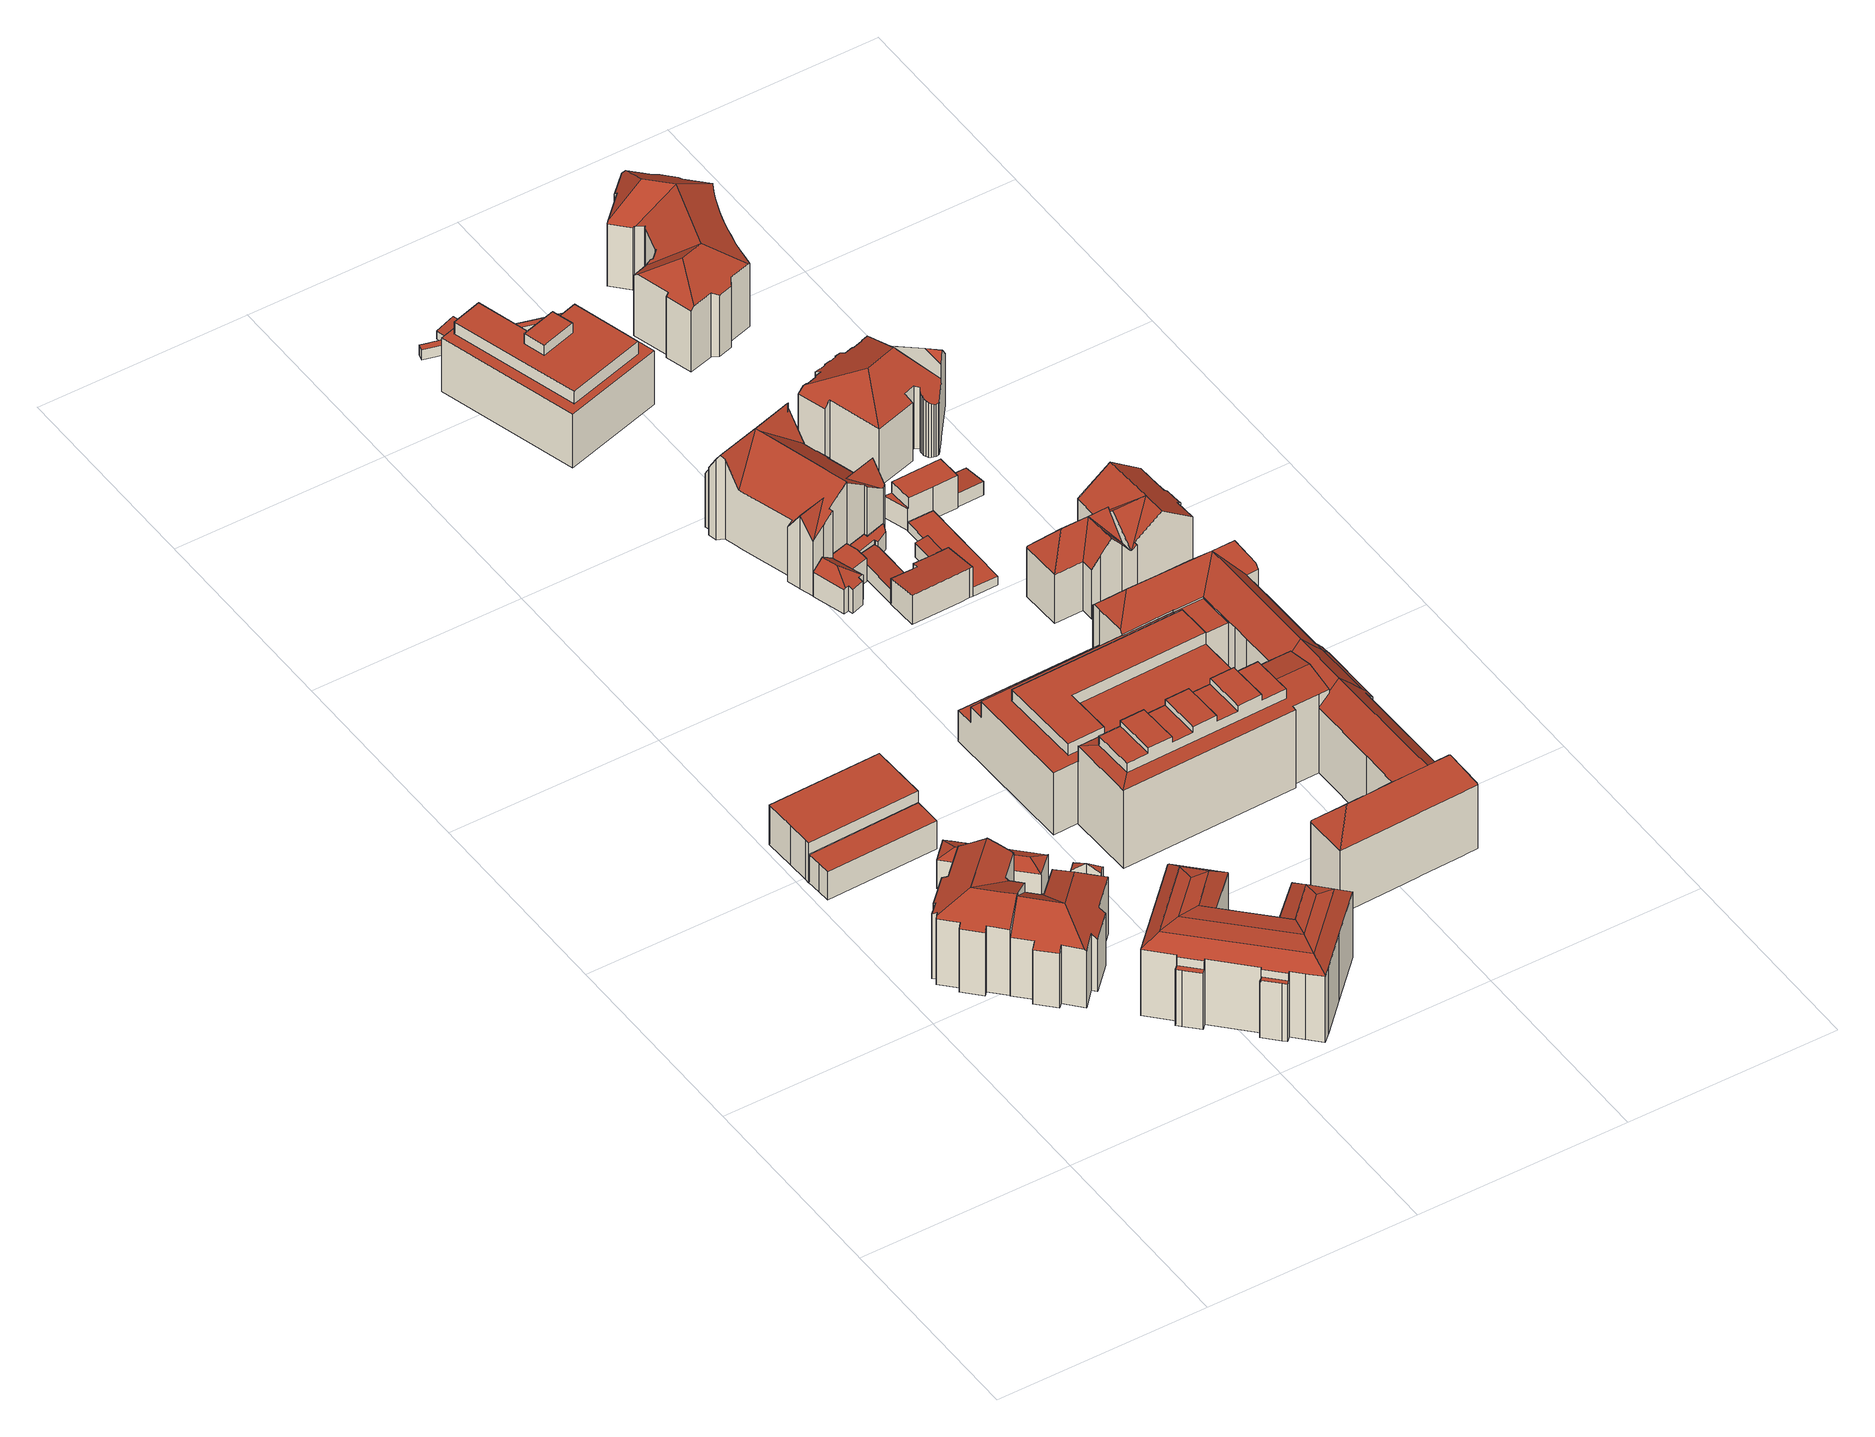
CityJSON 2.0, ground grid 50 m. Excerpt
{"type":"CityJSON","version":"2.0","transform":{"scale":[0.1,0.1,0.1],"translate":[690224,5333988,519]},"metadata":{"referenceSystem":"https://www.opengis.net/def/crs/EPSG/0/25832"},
"CityObjects":{
"building1":{"type":"Building","attributes":{"Gemeindeschluessel":"09162000","HoeheDach":"542.289","HoeheGrund":"521.260","Methode":"2000","NiedrigsteTraufeDesGebaeudes":"538.307","Geometrietyp2DReferenz":"3000","function":"31001_9998","roofType":"3100","measuredHeight":21.03,"storeysAboveGround":4},"geometry":[{"type":"MultiSurface","lod":"2","boundaries":[[[0,1,2,3,4,5]],[[6,7,8,9,10,11]],[[12,13,9,8]],[[14,15,16,17]],[[18,19,20,21]],[[22,23,24,25]],[[26,27,28,29,30,31]],[[32,10,9,13,33,34,35]],[[36,37,15,14,38,39]],[[40,41,42,43]],[[44,29,28,45,19,18]],[[46,47,0,5]],[[33,13,12,48,49,34]],[[50,6,11,51,52,53]],[[43,42,54,55]],[[2,1,0,47,56,52,51,11,10,32,35,27,26]],[[57,34,49,58,55,54]],[[59,36,39,60,61,62]],[[17,16,63,64]],[[65,66,62,61]],[[46,67,53,52,56,47]],[[68,23,22,69,64,63]],[[45,28,27,35,70,68,63,16,15,37,36,59,62,66,20,19]],[[25,24,41,40]],[[40,43,55,58,49,48,12,8,7,6,50,53,67,46,5,4,3,31,30,29,44,18,21,65,61,60,39,38,14,17,64,69,22,25]],[[21,20,66,65]],[[3,2,26,31]],[[34,57,54,42,41,24,23,68,70,35]]],"semantics":{"surfaces":[{"type":"WallSurface"},{"type":"RoofSurface"},{"type":"GroundSurface"}],"values":[0,0,0,0,0,0,0,1,0,0,0,0,0,0,0,1,0,0,0,0,0,0,1,0,2,0,0,1]}}]},
"building2":{"type":"Building","attributes":{"Gemeindeschluessel":"09162000","HoeheDach":"527.900","HoeheGrund":"520.356","Methode":"2000","NiedrigsteTraufeDesGebaeudes":"527.900","Geometrietyp2DReferenz":"3000","function":"31001_3020","roofType":"1000","measuredHeight":7.54,"storeysAboveGround":2},"geometry":[{"type":"MultiSurface","lod":"2","boundaries":[[[71,72,73,74]],[[75,76,77,78]],[[74,73,76,75]],[[79,77,76,73,72]],[[78,80,71,74,75]],[[80,79,72,71]],[[79,80,78,77]]],"semantics":{"surfaces":[{"type":"WallSurface"},{"type":"RoofSurface"},{"type":"GroundSurface"}],"values":[0,0,0,1,2,0,0]}}]},
"building3":{"type":"Building","attributes":{"Gemeindeschluessel":"09162000","HoeheDach":"541.986","HoeheGrund":"521.206","Methode":"2000","NiedrigsteTraufeDesGebaeudes":"535.256","Geometrietyp2DReferenz":"3000","function":"31001_1000","roofType":"3100","measuredHeight":20.78,"storeysAboveGround":4},"geometry":[{"type":"MultiSurface","lod":"2","boundaries":[[[81,82,83,84]],[[84,85,86]],[[87,88,89,90,91,92,93,94,95]],[[84,83,96,97,85]],[[98,99,100]],[[101,102,103,104]],[[105,106,93,92,86,85,97]],[[107,108,109,110,88,87,111,112,113,114]],[[115,116,117,118,112,111,119,120]],[[90,81,84,91]],[[107,114,121,122]],[[123,108,107,122]],[[116,115,124,125]],[[126,127,128,129,123,122,121,130,131,132,125,124,133,101,104,134,135,136,106,105,137]],[[110,109,129,128]],[[104,103,138,134]],[[118,117,132,131]],[[115,120,133,124]],[[119,111,98,100,138,103,102]],[[131,130,113,112,118]],[[121,114,113,130]],[[128,127,89,88,110]],[[132,117,116,125]],[[91,84,86,92]],[[136,94,93,106]],[[135,134,138,100,99,139]],[[127,126,82,81,90,89]],[[105,97,96,137]],[[111,87,95,139,99,98]],[[109,108,123,129]],[[136,135,139,95,94]],[[126,137,96,83,82]],[[101,133,120,119,102]]],"semantics":{"surfaces":[{"type":"RoofSurface"},{"type":"WallSurface"},{"type":"GroundSurface"}],"values":[0,0,0,0,0,1,1,0,0,1,1,1,1,2,1,1,1,1,0,1,1,1,1,1,1,1,1,1,0,1,1,1,1]}}]},
"building4":{"type":"Building","attributes":{"Gemeindeschluessel":"09162000","HoeheDach":"531.050","HoeheGrund":"520.340","Methode":"2000","NiedrigsteTraufeDesGebaeudes":"531.050","Geometrietyp2DReferenz":"3000","function":"31001_3020","roofType":"1000","measuredHeight":10.71,"storeysAboveGround":1},"geometry":[{"type":"MultiSurface","lod":"2","boundaries":[[[140,141,142,143]],[[144,145,146,147]],[[146,145,142,141,148,149]],[[150,149,148,151]],[[143,142,145,144]],[[151,148,141,140]],[[144,147,150,151,140,143]],[[147,146,149,150]]],"semantics":{"surfaces":[{"type":"WallSurface"},{"type":"RoofSurface"},{"type":"GroundSurface"}],"values":[0,0,1,0,0,0,2,0]}}]},
"building5":{"type":"Building","attributes":{"Gemeindeschluessel":"09162000","HoeheDach":"540.066","HoeheGrund":"521.200","Methode":"2000","NiedrigsteTraufeDesGebaeudes":"526.023","Geometrietyp2DReferenz":"3000","function":"31001_9998","roofType":"2100","measuredHeight":18.87,"storeysAboveGround":2},"geometry":[{"type":"MultiSurface","lod":"2","boundaries":[[[152,153,154,155,156,157,158]],[[159,160,154,153]],[[161,162,163,164,165,166]],[[167,168,166,169,170]],[[171,172,173,174]],[[157,156,175,176,168,167]],[[177,178,172,171]],[[163,179,180,164]],[[174,173,160,159]],[[158,157,167,170]],[[166,168,176,161]],[[181,178,177,182,175]],[[181,175,156,155]],[[182,183,184,179,163,162,161,176,175]],[[184,183,182,177,171,174,159,153,152,158,170,169,185,180,179]],[[169,166,165,185]],[[154,160,173,172,178,181,155]],[[185,165,164,180]]],"semantics":{"surfaces":[{"type":"WallSurface"},{"type":"RoofSurface"},{"type":"GroundSurface"}],"values":[0,0,1,0,0,1,0,0,0,0,0,0,0,0,2,0,1,0]}}]},
"building6":{"type":"Building","attributes":{"Gemeindeschluessel":"09162000","HoeheDach":"529.847","HoeheGrund":"520.678","Methode":"1000","NiedrigsteTraufeDesGebaeudes":"528.321","Geometrietyp2DReferenz":"3000","function":"31001_9998","roofType":"3200","measuredHeight":9.17,"storeysAboveGround":2},"geometry":[{"type":"MultiSurface","lod":"2","boundaries":[[[186,187,188,189]],[[190,191,192,193,194,195]],[[196,197,195,194,198,199,200]],[[201,197,196,202]],[[200,203,204,187,186,205,206,207]],[[202,196,200,207]],[[190,195,197,201]],[[198,208,209,188,187,204,203,199]],[[193,208,198,194]],[[199,203,200]],[[191,190,201,202,207,206,205,186,189,210,211,192]],[[209,208,193,192,211,210,189,188]]],"semantics":{"surfaces":[{"type":"WallSurface"},{"type":"RoofSurface"},{"type":"GroundSurface"}],"values":[0,0,1,0,0,0,0,1,1,1,2,0]}}]},
"building7":{"type":"Building","attributes":{"Gemeindeschluessel":"09162000","HoeheDach":"542.510","HoeheGrund":"521.170","Methode":"2000","NiedrigsteTraufeDesGebaeudes":"536.282","Geometrietyp2DReferenz":"3000","function":"31001_1000","roofType":"3100","measuredHeight":21.34,"storeysAboveGround":7},"geometry":[{"type":"MultiSurface","lod":"2","boundaries":[[[212,213,214,215]],[[216,217,218,219]],[[220,221,222]],[[223,224,225,226]],[[227,228,229,230,231]],[[232,233,224,223]],[[230,234,235,236]],[[235,237,236]],[[238,239,240,241,242]],[[243,244,245,246,247]],[[243,247,248,231,237]],[[249,250,251,252]],[[221,253,225,224,233,254]],[[255,256,257,258,259]],[[220,222,229,228]],[[260,261,262,252,251,263]],[[237,235,241,240,244,243]],[[264,265,266,267,258,257]],[[227,231,248,268]],[[269,256,255,270]],[[271,272,262,261]],[[232,273,233]],[[260,263,273,232]],[[234,274,275,242,241,235]],[[227,268,212,228]],[[269,219,218,264,257,256]],[[229,254,234,230]],[[276,277,278,250,249,279]],[[231,230,236,237]],[[249,252,262,272,279]],[[238,242,275,280]],[[281,282,283,266,265,284]],[[285,259,258,267]],[[238,280,286,216,219,269,270,282,281,277,276,271,261,260,232,223,226,214,213,246,245,239]],[[222,221,254,229]],[[272,271,276,279]],[[248,247,246,213,212,268]],[[250,278,284,265,264,218,217,287,274,234,254,233,273,263,251]],[[282,270,255,259,285,283]],[[220,288,253,221]],[[212,215,288,220,228]],[[286,287,217,216]],[[281,284,278,277]],[[286,280,275,274,287]],[[285,267,266,283]],[[245,244,240,239]],[[214,226,225,253,288,215]]],"semantics":{"surfaces":[{"type":"WallSurface"},{"type":"RoofSurface"},{"type":"GroundSurface"}],"values":[0,0,1,0,1,0,1,1,0,0,1,0,1,1,1,0,1,0,1,0,0,0,0,1,1,0,1,0,1,1,0,0,0,2,1,0,0,1,0,1,1,0,0,0,1,0,0]}}]},
"building8":{"type":"Building","attributes":{"Gemeindeschluessel":"09162000","HoeheDach":"528.910","HoeheGrund":"520.171","Methode":"2000","NiedrigsteTraufeDesGebaeudes":"526.410","Geometrietyp2DReferenz":"3000","function":"31001_1000","roofType":"3200","measuredHeight":8.74,"storeysAboveGround":1},"geometry":[{"type":"MultiSurface","lod":"2","boundaries":[[[289,290,291,292]],[[293,294,295,296]],[[297,298,299,300]],[[301,302,303,304,305]],[[306,307,308,305,309,310,311]],[[312,294,293,313,314]],[[315,316,317,318]],[[300,299,303,302]],[[319,309,305,304]],[[316,315,296,295]],[[301,305,308,320]],[[301,320,317,316,295,294,312,321,322,289,292,297,300,302]],[[322,321,323,311,310]],[[315,318,307,306,313,293,296]],[[292,291,298,297]],[[317,320,308,307,318]],[[314,313,306,311,323]],[[290,319,304,303,299,298,291]],[[289,322,310,309,319,290]],[[312,314,323,321]]],"semantics":{"surfaces":[{"type":"WallSurface"},{"type":"RoofSurface"},{"type":"GroundSurface"}],"values":[0,0,0,0,1,0,0,0,0,0,0,2,0,1,0,0,1,1,0,0]}}]},
"building9":{"type":"Building","attributes":{"Gemeindeschluessel":"09162000","HoeheDach":"543.000","HoeheGrund":"520.270","Methode":"2000","NiedrigsteTraufeDesGebaeudes":"532.319","Geometrietyp2DReferenz":"3000","function":"31001_1000","roofType":"2100","measuredHeight":22.73,"storeysAboveGround":3},"geometry":[{"type":"MultiSurface","lod":"2","boundaries":[[[324,325,326,327]],[[328,329,325,324]],[[330,331,329,328]],[[332,333,334,335]],[[336,337,338,339,340,341]],[[342,343,344,345,331,330]],[[346,347,348,349,350]],[[351,352,353,354,355,356,357,358,344,343]],[[327,326,333,332]],[[335,334,359,360]],[[357,356,355,349,348,340,339,361,362,363,364,365,366,367,368,369,358]],[[370,363,362,371]],[[367,366,365,372,373,374,375,368]],[[376,346,350,377]],[[364,363,370,378,372,365]],[[341,340,348,347]],[[371,362,361,379]],[[344,358,369,380,345]],[[381,336,341,347,346,376]],[[331,345,380,382,359,334,333,326,325,329]],[[379,361,339,338]],[[350,349,355,354,383,377]],[[369,368,375,384,385,386,360,359,382,380]],[[371,379,338,337,336,381,376,377,383,354,353,352,351,343,342,330,328,324,327,332,335,360,386,385,384,375,374,373,372,378,370]]],"semantics":{"surfaces":[{"type":"WallSurface"},{"type":"RoofSurface"},{"type":"GroundSurface"}],"values":[0,0,0,0,0,0,1,0,0,0,1,0,0,0,0,1,0,1,0,1,0,0,0,2]}}]},
"building10":{"type":"Building","attributes":{"Gemeindeschluessel":"09162000","HoeheDach":"544.680","HoeheGrund":"519.050","Methode":"2000","NiedrigsteTraufeDesGebaeudes":"527.199","Geometrietyp2DReferenz":"3000","function":"31001_3051","roofType":"1000","measuredHeight":25.63,"storeysAboveGround":4},"geometry":[{"type":"MultiSurface","lod":"2","boundaries":[[[387,388,389,390]],[[391,392,393,394]],[[395,396,388,387,397,398,399,400,401,391,394,402,403,404,405]],[[406,407,408,409]],[[410,411,402,394,393,412]],[[413,414,415,416]],[[417,418,396,395]],[[419,420,421,422,423,414,413,424,425,426,427,409,408,428,429,430]],[[431,432,421,420]],[[433,434,435,436]],[[436,435,437,438]],[[439,440,438,437]],[[407,441,428,408]],[[442,443,444,445]],[[417,395,405,446,447,448,449,450]],[[432,451,422,421]],[[452,397,387,453]],[[398,454,455,399]],[[456,457,425,424]],[[440,418,417,450,458,459,411,410,452,453,460,461,442,445,462,433,436,438]],[[460,453,387,390,463]],[[464,465,466,441,407,406,467,468,457,456,416,415,469,451,432,431]],[[459,403,402,411]],[[450,449,470,458]],[[461,471,443,442]],[[400,472,473,401]],[[459,458,470,474,475,476,404,403]],[[469,415,414,423]],[[446,476,475,447]],[[452,410,412,454,398,397]],[[439,437,435,434,477,478,479,464,431,480]],[[467,406,409,427]],[[451,469,423,422]],[[446,405,404,476]],[[448,447,475,474]],[[457,468,426,425]],[[419,481,463,390,389,482,420]],[[473,472,455,454,412,393,392]],[[430,429,466,465]],[[461,460,463,481,483,471]],[[440,439,480,482,389,388,396,418]],[[462,477,434,433]],[[399,455,472,400]],[[401,473,392,391]],[[427,426,468,467]],[[416,456,424,413]],[[480,431,420,482]],[[429,428,441,466]],[[448,474,470,449]],[[462,445,444,478,477]],[[479,483,481,419,430,465,464]],[[479,478,444,443,471,483]]],"semantics":{"surfaces":[{"type":"WallSurface"},{"type":"RoofSurface"},{"type":"GroundSurface"}],"values":[0,0,1,0,0,0,0,0,0,0,0,0,1,0,0,1,0,0,0,2,0,0,0,0,0,0,0,1,1,0,1,1,0,0,0,1,1,1,1,0,0,0,0,0,0,1,1,0,1,0,0,1]}}]},
"building11":{"type":"Building","attributes":{"Gemeindeschluessel":"09162000","HoeheDach":"540.200","HoeheGrund":"519.792","Methode":"2000","NiedrigsteTraufeDesGebaeudes":"534.230","Geometrietyp2DReferenz":"3000","function":"31001_2000","roofType":"1000","measuredHeight":20.41,"storeysAboveGround":5},"geometry":[{"type":"MultiSurface","lod":"2","boundaries":[[[484,485,486,487]],[[488,489,490,491]],[[492,493,494,495,496,497]],[[484,487,498,499,495,494,500,490,489,501,502,503]],[[504,505,506,507]],[[508,492,497,502,501]],[[509,505,504,485,484,503,510,511]],[[508,501,489,488]],[[491,490,500,512]],[[499,513,496,495]],[[509,514,506,505]],[[512,500,494,493]],[[515,486,485,504,507,516,511,510,497,496,513]],[[502,497,510,503]],[[507,506,514,516]],[[498,515,513,499]],[[492,508,488,491,512,493]],[[487,486,515,498]],[[516,514,509,511]]],"semantics":{"surfaces":[{"type":"WallSurface"},{"type":"RoofSurface"},{"type":"GroundSurface"}],"values":[0,0,0,1,0,0,0,0,0,0,1,0,1,0,0,0,2,0,0]}}]},
"building12":{"type":"Building","attributes":{"Gemeindeschluessel":"09162000","HoeheDach":"522.993","HoeheGrund":"520.260","Methode":"1000","NiedrigsteTraufeDesGebaeudes":"522.484","Geometrietyp2DReferenz":"3000","function":"31001_2463","roofType":"1000","measuredHeight":2.73},"geometry":[{"type":"MultiSurface","lod":"2","boundaries":[[[517,518,519,520]],[[521,519,518,522]],[[523,521,522,524]],[[524,517,520,523]],[[522,518,517,524]],[[523,520,519,521]]],"semantics":{"surfaces":[{"type":"RoofSurface"},{"type":"WallSurface"},{"type":"GroundSurface"}],"values":[0,1,2,1,1,1]}}]},
"building13":{"type":"Building","attributes":{"Gemeindeschluessel":"09162000","HoeheDach":"524.693","HoeheGrund":"520.717","Methode":"1000","NiedrigsteTraufeDesGebaeudes":"524.088","Geometrietyp2DReferenz":"3000","function":"51009_1610","roofType":"1000","measuredHeight":3.98},"geometry":[{"type":"MultiSurface","lod":"2","boundaries":[[[525,526,527,528]],[[529,530,531,532]],[[532,531,533,534]],[[534,525,528,535,536,537,529,532]],[[527,538,539,536,535,528]],[[539,540,537,536]],[[534,533,526,525]],[[537,540,530,529]],[[533,531,530,540,539,538,527,526]]],"semantics":{"surfaces":[{"type":"WallSurface"},{"type":"GroundSurface"},{"type":"RoofSurface"}],"values":[0,0,0,1,0,0,0,0,2]}}]},
"building14":{"type":"Building","attributes":{"Gemeindeschluessel":"09162000","HoeheDach":"528.466","HoeheGrund":"520.634","Methode":"1000","NiedrigsteTraufeDesGebaeudes":"524.437","Geometrietyp2DReferenz":"3000","function":"31001_2000","roofType":"1000","measuredHeight":7.83},"geometry":[{"type":"MultiSurface","lod":"2","boundaries":[[[541,542,543,544]],[[545,546,547,548]],[[549,550,542,541]],[[548,551,552,545]],[[553,554,555,556,557,549,541,544,558,559,560,561,562,563]],[[554,564,565,555]],[[555,565,566,556]],[[567,566,565,564,552,551,568,569,570,543,542,550]],[[562,547,546,563]],[[557,556,566,567,550,549]],[[544,543,570,558]],[[568,551,548,547,562,561,560]],[[554,553,563,546,545,552,564]],[[558,570,569,559]],[[568,560,559,569]]],"semantics":{"surfaces":[{"type":"WallSurface"},{"type":"RoofSurface"},{"type":"GroundSurface"}],"values":[0,1,0,0,2,0,0,1,0,0,0,0,0,0,0]}}]},
"building15":{"type":"Building","attributes":{"Gemeindeschluessel":"09162000","HoeheDach":"525.330","HoeheGrund":"520.660","Methode":"2000","NiedrigsteTraufeDesGebaeudes":"525.330","Geometrietyp2DReferenz":"3000","function":"31001_2000","roofType":"1000","measuredHeight":4.67},"geometry":[{"type":"MultiSurface","lod":"2","boundaries":[[[571,572,573,532,529,537,536,574,575]],[[575,576,577,571]],[[574,578,576,575]],[[529,579,580,537]],[[581,572,571,577]],[[572,581,582,573]],[[573,582,583,532]],[[536,584,578,574]],[[537,580,584,536]],[[532,583,579,529]],[[581,577,576,578,584,580,579,583,582]]],"semantics":{"surfaces":[{"type":"GroundSurface"},{"type":"WallSurface"},{"type":"RoofSurface"}],"values":[0,1,1,1,1,1,1,1,1,1,2]}}]},
"building16":{"type":"Building","attributes":{"Gemeindeschluessel":"09162000","HoeheDach":"542.780","HoeheGrund":"520.620","Methode":"2000","NiedrigsteTraufeDesGebaeudes":"532.594","Geometrietyp2DReferenz":"3000","function":"31001_1000","roofType":"2100","measuredHeight":22.16,"storeysAboveGround":3},"geometry":[{"type":"MultiSurface","lod":"2","boundaries":[[[585,586,587,588]],[[589,590,591,592]],[[593,594,595,596,597,598,599,600]],[[601,602,603,604,605,606,607,608]],[[609,610,611,612,613,614,615,616,587,586,617,618,619]],[[620,614,613,621]],[[622,623,608,607,624,610,609,619,625]],[[626,627,628,629,604,603]],[[630,631,632,633,634,635]],[[636,637,628,627]],[[638,639,640,641,642,621,613,612]],[[643,644,645,646,647,648]],[[624,649,639,638,612,611,610]],[[650,651,652,653]],[[654,655,635,634]],[[607,606,605,604,629,628,637,600,599,648,647,631,630,635,655,591,590,656,657,649,624]],[[615,614,620,658,659,616]],[[625,619,618,660]],[[596,595,594,593,636,627,626,603,602,601,608,623,622,625,660,661,585,588,659,658,620,621,642,641,640,662,663,664,589,592,654,634,633,632,665,666,667,650,653]],[[631,647,646,645,667,666,665,632]],[[599,598,597,652,651,644,643,648]],[[592,591,655,654]],[[653,652,597,596]],[[662,649,657,663]],[[593,600,637,636]],[[588,587,616,659]],[[649,662,640,639]],[[656,590,589,664,663,657]],[[585,661,660,618,617,586]],[[651,650,667,645,644]]],"semantics":{"surfaces":[{"type":"WallSurface"},{"type":"RoofSurface"},{"type":"GroundSurface"}],"values":[0,0,0,0,1,0,0,0,0,0,0,1,1,0,0,1,0,0,2,0,1,0,0,0,0,0,0,0,0,0]}}]},
"building17":{"type":"Building","attributes":{"Gemeindeschluessel":"09162000","HoeheDach":"522.582","HoeheGrund":"519.930","Methode":"1000","NiedrigsteTraufeDesGebaeudes":"522.582","Geometrietyp2DReferenz":"3000","function":"31001_2000","roofType":"1000","measuredHeight":2.65},"geometry":[{"type":"MultiSurface","lod":"2","boundaries":[[[668,669,670,671]],[[672,673,674,675]],[[676,677,678,679,680,681]],[[671,670,682,683]],[[681,680,684,685]],[[680,679,678,686,687,688,682,670,669,674,673,684]],[[689,686,678,677]],[[675,674,669,668]],[[687,686,689,690,691,688]],[[677,676,681,685,672,675,668,671,683,691,690,689]],[[685,684,673,672]],[[683,682,688,691]]],"semantics":{"surfaces":[{"type":"WallSurface"},{"type":"RoofSurface"},{"type":"GroundSurface"}],"values":[0,0,0,0,0,1,0,0,0,2,0,0]}}]},
"building18":{"type":"Building","attributes":{"name":"Poliklinik für Zahnärztliche Prothetik","Gemeindeschluessel":"09162000","HoeheDach":"542.068","HoeheGrund":"519.230","Methode":"2000","NiedrigsteTraufeDesGebaeudes":"534.847","Geometrietyp2DReferenz":"3000","function":"31001_3051","roofType":"3100","measuredHeight":22.84,"storeysAboveGround":3},"geometry":[{"type":"MultiSurface","lod":"2","boundaries":[[[692,693,694,695]],[[696,697,698,699,700,701]],[[702,703,704,705,706,707]],[[708,709,710,711]],[[712,713,714,715,716,717]],[[718,719,703,702]],[[720,721,722,723,724,725,726,727]],[[706,728,729,730,731,732,713,712,717,733,707]],[[734,735,736,737]],[[738,739,697,696,701,740]],[[707,733,717,741,742,743,723,722,721]],[[744,745,746,747,748,749,750,751]],[[747,746,752,753,754,755,756,757]],[[740,701,700,758,759,760,761]],[[735,741,717,716,762,736]],[[749,748,747,757,763,764]],[[765,743,742,766]],[[767,768,769,770,771,772,773,732,731]],[[732,773,714,713]],[[774,771,770,775,776,777]],[[772,771,774,714]],[[778,767,731,730,729,779]],[[780,781,782,755,754,783,784,785,786,787]],[[739,788,698,697]],[[742,741,735,734,789,766]],[[737,736,709,708]],[[693,790,791,792,793,694]],[[776,794,795,751,750,796,797,777]],[[692,798,799,707,721,720,800,801,790,693]],[[802,758,700,699,698,764,803,804,805,806,807,808]],[[715,714,774,777,797,796,750,749,764,809,810,716]],[[811,812,813,814,815,816,817,818,819,820,821,822,823,695]],[[824,825,787,786,826,827]],[[823,822,821,820,819,818,718,702,707,799,798,692,695]],[[710,828,829,830,831,711]],[[808,807,806,824,827,832,833,834]],[[835,759,758,802,808,834]],[[818,817,836,837,719,718]],[[724,723,743,765]],[[805,804,803,764,763,756,755,782,781,780,787,825]],[[838,839,840,779,729,728,706,705]],[[753,752,746,745,744,751,795,794,776,775,770,769,768,767,778,779,840,839,838,841,837,836,817,816,815,814,813,812,811,793,792,791,842,843,727,726,725,724,765,766,789,734,737,708,711,831,830,831,844,761,760,759,835,834,833,832,827,826,786,785,784,783,754]],[[805,825,824,806]],[[757,756,763]],[[801,800,720,727,843,842,791,790]],[[811,695,694,793]],[[844,831,830,829,788,739,738,740,761]],[[714,773,772]],[[704,703,719,837,841,838,705]],[[762,716,810,809,764,698,788,829,828,710,709,736]]],"semantics":{"surfaces":[{"type":"RoofSurface"},{"type":"WallSurface"},{"type":"GroundSurface"}],"values":[0,1,0,1,0,0,1,0,1,0,0,1,1,1,0,0,1,1,0,1,0,1,1,1,1,1,1,1,0,0,0,1,1,0,1,1,1,1,1,0,1,2,0,0,1,1,1,1,1,0]}}]},
"building19":{"type":"Building","attributes":{"Gemeindeschluessel":"09162000","HoeheDach":"522.917","HoeheGrund":"520.523","Methode":"1000","NiedrigsteTraufeDesGebaeudes":"522.917","Geometrietyp2DReferenz":"3000","function":"31001_2000","roofType":"1000","measuredHeight":2.39},"geometry":[{"type":"MultiSurface","lod":"2","boundaries":[[[845,846,847,848]],[[849,850,851,852]],[[853,854,855,856]],[[850,853,856,846,845,851]],[[849,852,848,847,855,854]],[[846,856,855,847]],[[851,845,848,852]],[[849,854,853,850]]],"semantics":{"surfaces":[{"type":"WallSurface"},{"type":"RoofSurface"},{"type":"GroundSurface"}],"values":[0,0,0,1,2,0,0,0]}}]},
"building20":{"type":"Building","attributes":{"Gemeindeschluessel":"09162000","HoeheDach":"522.794","HoeheGrund":"519.887","Methode":"2000","NiedrigsteTraufeDesGebaeudes":"522.100","Geometrietyp2DReferenz":"3000","function":"31001_2465","roofType":"1000","measuredHeight":2.91},"geometry":[{"type":"MultiSurface","lod":"2","boundaries":[[[857,858,859,860,861,862,863,864]],[[863,862,865,866]],[[867,861,860,868]],[[689,867,868,869,870,871,872,873,677]],[[873,863,866,677]],[[869,859,858,870]],[[689,865,862,861,867]],[[677,866,865,689]],[[870,858,857,871]],[[872,864,863,873]],[[868,860,859,869]],[[871,857,864,872]]],"semantics":{"surfaces":[{"type":"RoofSurface"},{"type":"WallSurface"},{"type":"GroundSurface"}],"values":[0,0,1,2,1,1,1,1,1,1,1,1]}}]},
"building21":{"type":"Building","attributes":{"Gemeindeschluessel":"09162000","HoeheDach":"529.258","HoeheGrund":"520.570","Methode":"2000","NiedrigsteTraufeDesGebaeudes":"526.430","Geometrietyp2DReferenz":"3000","function":"31001_2000","roofType":"1000","measuredHeight":8.69},"geometry":[{"type":"MultiSurface","lod":"2","boundaries":[[[874,875,876,877]],[[878,879,880,881]],[[882,874,877,883]],[[884,881,880,875,874,882,885]],[[885,882,883,886]],[[887,888,879,878]],[[875,880,879,888,876]],[[878,881,884,885,886,889,887]],[[877,876,888,887,889,886,883]]],"semantics":{"surfaces":[{"type":"WallSurface"},{"type":"RoofSurface"},{"type":"GroundSurface"}],"values":[0,0,1,0,0,0,1,2,0]}}]},
"building22":{"type":"Building","attributes":{"Gemeindeschluessel":"09162000","HoeheDach":"539.849","HoeheGrund":"520.613","Methode":"2000","NiedrigsteTraufeDesGebaeudes":"533.722","Geometrietyp2DReferenz":"3000","function":"31001_1000","roofType":"3100","measuredHeight":19.24,"storeysAboveGround":3},"geometry":[{"type":"MultiSurface","lod":"2","boundaries":[[[890,891,892,893,894,895,896,897,898,899,900,901,902,903,904,905,906,907,908,909,910]],[[911,912,913,914,915,916,917]],[[896,895,911,917]],[[918,916,915]],[[919,920,921,922]],[[919,923,924,925,926,920]],[[892,891,927,928,929,930,931]],[[900,899,932,933,921,920,926]],[[934,916,935,936]],[[937,934,936,938]],[[903,902,939,940]],[[934,937,941,917,916]],[[890,942,927,891]],[[908,943,944,909]],[[893,892,931,914,913]],[[904,903,940,945]],[[902,901,946,947,939]],[[916,933,932,935]],[[929,923,919,918,930]],[[898,897,941,937,938]],[[907,948,943,908]],[[893,913,912,894]],[[924,949,950,944,943,948,951,952,945,940,939,947]],[[946,925,924,947]],[[904,945,952,905]],[[919,922,916,918]],[[905,952,951,906]],[[927,942,949,924,928]],[[946,901,900,926,925]],[[906,951,948,907]],[[890,910,950,949,942]],[[909,944,950,910]],[[929,928,924,923]],[[935,932,899,898,938,936]],[[894,912,911,895]],[[922,921,933,916]],[[918,915,914,931,930]],[[897,896,917,941]]],"semantics":{"surfaces":[{"type":"GroundSurface"},{"type":"RoofSurface"},{"type":"WallSurface"}],"values":[0,1,2,1,2,1,2,2,1,1,2,1,2,2,2,2,2,1,2,2,2,2,1,1,2,1,2,1,2,2,2,2,1,2,2,1,1,2]}}]},
"building23":{"type":"Building","attributes":{"Gemeindeschluessel":"09162000","HoeheDach":"524.457","HoeheGrund":"520.840","Methode":"1000","NiedrigsteTraufeDesGebaeudes":"523.574","Geometrietyp2DReferenz":"3000","function":"31001_2000","roofType":"1000","measuredHeight":3.62},"geometry":[{"type":"MultiSurface","lod":"2","boundaries":[[[953,954,955,956]],[[956,955,957,958]],[[955,954,959,960,957]],[[958,961,962,953,956]],[[958,957,960,961]],[[961,960,959,962]],[[962,959,954,953]]],"semantics":{"surfaces":[{"type":"WallSurface"},{"type":"RoofSurface"},{"type":"GroundSurface"}],"values":[0,0,1,2,0,0,0]}}]},
"building24":{"type":"Building","attributes":{"Gemeindeschluessel":"09162000","HoeheDach":"542.330","HoeheGrund":"520.860","Methode":"2000","NiedrigsteTraufeDesGebaeudes":"533.233","Geometrietyp2DReferenz":"3000","function":"31001_1000","roofType":"3200","measuredHeight":21.47,"storeysAboveGround":3},"geometry":[{"type":"MultiSurface","lod":"2","boundaries":[[[963,964,965,966]],[[967,968,969,970]],[[971,972,973,974]],[[975,976,977,978]],[[979,980,968,967]],[[981,982,983,984]],[[985,986,987,988]],[[989,990,991,992]],[[993,994,995,996,997,998,999,1000,1001]],[[1002,1003,994,993,1004,965,964,1005,977,976,1006,1007,1008,987,986,1009,1010,1011,1012,1013,969,968,980,1014]],[[1015,978,977,1005]],[[1016,1011,1010,1017]],[[1018,1019,1020,1021]],[[995,994,1022]],[[1023,1024,1025,1026]],[[970,969,1013,1027]],[[1028,1029,1030,1031]],[[1017,1010,1009,1032]],[[1033,1034,972,971]],[[984,983,1035,1036]],[[1015,1005,964,963]],[[1037,1008,1007,1038]],[[1039,1040,990,989]],[[991,1041,1019,1018,1042,992]],[[974,973,1043,1044]],[[1045,1004,993,1001]],[[1046,1047,1040,1039]],[[1022,1048,1049,1050,1051,1052,1053,1035,983,982,1020,1019,1041,991,990,1040,1047,1054,1055,997,996,995]],[[1056,1057,1058,1059]],[[1060,1054,1047,1046]],[[1036,1035,1053,1061]],[[1062,1012,1011,1016]],[[1059,1058,1063,1064]],[[1030,1029,1025,1024,1065,1066,1067,1068,1069,1070,1043,973,972,1034,1063,1058,1057,1071,1072,1003,1002,1073]],[[1055,1054,1060,1074,998,997]],[[1075,1067,1066,1076]],[[1077,1078,1072,1071,1057,1056,1079,1080,1081,1082,1083,1050,1049]],[[1044,1043,1070,1084]],[[1032,1009,986,985]],[[1038,1007,1006,1085]],[[1021,1020,982,981]],[[1086,1065,1024,1023]],[[1087,1014,980,979,1088,1089]],[[988,987,1008,1037]],[[1090,1084,1070,1069,1068,1091]],[[1092,1093,1087,1089]],[[1094,1051,1050,1083]],[[1076,1066,1065,1086]],[[1082,1081,1080,1079,1056,1059,1064,1033,971,974,1044,1084,1090,1091,1075,1076,1086,1023,1026,1028,1031,1095,1096,1092,1089,1088,979,967,970,1027,1062,1016,1017,1032,985,988,1037,1038,1085,975,978,1015,963,966,1045,1001,1000,999,998,1074,1060,1046,1039,989,992,1042,1018,1021,981,984,1036,1061,1097,1094,1083]],[[1085,1006,976,975]],[[966,965,1004,1045]],[[1072,1078,1098,1022,994,1003]],[[1091,1068,1067,1075]],[[1093,1099,1100,1073,1002,1014,1087]],[[1077,1049,1048]],[[1094,1097,1061,1053,1052,1051]],[[1026,1025,1029,1028]],[[1027,1013,1012,1062]],[[1064,1063,1034,1033]],[[1092,1096,1095,1100,1099,1093]],[[1031,1030,1073,1100,1095]],[[1098,1078,1077,1048,1022]]],"semantics":{"surfaces":[{"type":"WallSurface"},{"type":"RoofSurface"},{"type":"GroundSurface"}],"values":[0,0,0,0,0,0,0,0,0,1,0,0,0,0,0,0,0,0,0,0,0,0,0,0,0,0,0,1,0,0,0,0,0,1,0,0,0,0,0,0,0,0,0,0,0,0,0,0,2,0,0,1,0,1,1,0,0,0,0,0,0,0]}}]},
"building25":{"type":"Building","attributes":{"Gemeindeschluessel":"09162000","HoeheDach":"542.690","HoeheGrund":"520.148","Methode":"2000","NiedrigsteTraufeDesGebaeudes":"536.430","Geometrietyp2DReferenz":"3000","function":"31001_1000","roofType":"3100","measuredHeight":22.54,"storeysAboveGround":5},"geometry":[{"type":"MultiSurface","lod":"2","boundaries":[[[1101,1102,1103,1104,1105]],[[1106,1107,1108,1101,1105]],[[1109,1110,1111,1112]],[[1113,1114,1115,1116]],[[1117,1118,1119,1120]],[[1121,1122,1123,1124]],[[1109,1112,1125,1117,1120,1113,1116,1126,1127,1128,1129,1130,1131,1132,1133,1134,1135,1136,1137,1107,1106,1138,1139,1140,1141,1142,1143,1144,1121,1124,1145,1146,1147,1148,1149,1150,1151,1152]],[[1137,1153,1108,1107]],[[1138,1154,1155,1139]],[[1125,1156,1118,1117]],[[1148,1157,1158,1149]],[[1130,1159,1160,1131]],[[1161,1162,1163,1164,1165,1103,1102,1166]],[[1122,1167,1168,1169,1170,1171,1123]],[[1145,1172,1173,1146]],[[1144,1167,1122,1121]],[[1139,1155,1174,1140]],[[1116,1115,1175,1126]],[[1112,1111,1156,1125]],[[1132,1164,1163,1133]],[[1140,1174,1176,1141]],[[1136,1177,1153,1137]],[[1142,1178,1179,1143]],[[1132,1131,1160,1165,1164]],[[1134,1162,1161,1135]],[[1120,1119,1114,1113]],[[1129,1180,1159,1130]],[[1165,1160,1159,1180,1181,1182,1175,1115,1114,1119,1118,1156,1111,1110,1183,1169,1103]],[[1146,1173,1184,1147]],[[1144,1143,1179,1168,1167]],[[1136,1135,1161,1166,1177]],[[1108,1153,1177,1166,1102,1101]],[[1148,1147,1184,1185,1157]],[[1103,1169,1168,1179,1178,1176,1174,1155,1154,1104]],[[1169,1183,1186,1187,1188,1158,1157,1185,1170]],[[1150,1188,1187,1151]],[[1141,1176,1178,1142]],[[1145,1124,1123,1171,1172]],[[1138,1106,1105,1104,1154]],[[1127,1182,1181,1128]],[[1133,1163,1162,1134]],[[1126,1175,1182,1127]],[[1151,1187,1186,1152]],[[1109,1152,1186,1183,1110]],[[1170,1185,1184,1173,1172,1171]],[[1149,1158,1188,1150]],[[1128,1181,1180,1129]]],"semantics":{"surfaces":[{"type":"RoofSurface"},{"type":"WallSurface"},{"type":"GroundSurface"}],"values":[0,1,1,1,1,1,2,1,1,1,1,1,0,0,1,1,1,1,1,1,1,1,1,1,1,1,1,0,1,1,1,0,1,0,0,1,1,1,1,1,1,1,1,1,0,1,1]}}]}
},
"vertices":[
[81,529,193],[89,537,199],[90,538,200],[90,538,23],[89,537,23],[81,529,23],[161,465,23],[211,516,23],[213,518,23],[213,518,231],[211,516,233],[161,465,200],[261,566,23],[261,566,199],[210,729,23],[210,729,200],[220,718,208],[220,718,23],[58,593,23],[58,593,196],[82,616,196],[82,616,23],[265,674,23],[265,674,222],[289,650,204],[289,650,23],[55,573,200],[59,577,202],[66,585,202],[66,585,23],[59,577,23],[55,573,23],[187,539,233],[239,589,199],[238,589,199],[144,583,233],[144,665,200],[154,675,200],[154,675,23],[144,665,23],[287,649,23],[287,649,204],[289,648,203],[289,648,23],[62,589,23],[62,589,199],[118,491,23],[118,491,193],[239,589,23],[238,589,23],[137,490,23],[137,490,200],[127,500,200],[127,500,23],[236,597,203],[236,597,23],[126,499,199],[238,590,200],[238,590,23],[142,667,199],[142,667,23],[135,675,23],[135,675,193],[250,688,232],[250,688,23],[79,620,23],[79,620,193],[126,499,23],[251,687,233],[251,687,23],[196,633,233],
[16,908,14],[16,908,89],[15,937,89],[15,937,14],[13,972,14],[13,972,89],[279,982,89],[279,982,14],[281,916,89],[281,916,14],
[415,523,181],[417,525,181],[428,537,182],[394,543,203],[387,582,179],[371,567,178],[344,511,230],[423,512,176],[414,521,176],[415,523,174],[394,543,174],[371,567,174],[370,566,175],[344,591,175],[343,590,177],[431,540,177],[388,583,177],[289,539,174],[294,543,174],[286,542,174],[213,518,22],[213,518,226],[261,566,175],[261,566,22],[388,583,22],[370,566,22],[314,380,163],[369,436,163],[359,446,176],[424,511,175],[277,443,230],[267,355,179],[269,352,175],[305,390,176],[196,430,179],[185,420,168],[224,381,169],[234,391,180],[209,514,230],[161,465,179],[305,390,22],[314,380,22],[369,436,22],[196,430,22],[185,420,22],[417,525,22],[414,521,22],[424,511,22],[359,446,22],[269,352,22],[234,391,22],[224,381,22],[161,465,22],[284,542,22],[295,544,22],[344,591,22],[431,540,22],[284,542,175],[295,544,175],
[9,1110,13],[9,1110,120],[275,1118,120],[275,1118,13],[279,982,13],[279,982,120],[13,972,120],[13,972,13],[11,1036,120],[13,985,120],[13,985,13],[11,1036,13],
[261,677,22],[265,674,22],[265,674,76],[261,677,76],[261,677,211],[250,688,211],[250,688,22],[289,650,22],[289,650,76],[279,695,84],[293,708,88],[308,722,92],[270,760,92],[241,732,84],[238,736,84],[220,718,211],[238,736,178],[238,736,22],[220,718,22],[290,683,22],[290,683,70],[306,666,70],[306,666,22],[279,694,178],[279,695,178],[285,687,22],[285,687,70],[308,722,22],[270,760,22],[279,694,70],[279,694,22],[279,695,22],[293,708,22],[241,732,22],
[258,859,17],[258,859,93],[271,846,93],[271,846,17],[366,665,17],[366,666,17],[409,707,17],[409,707,94],[366,666,94],[366,665,94],[270,760,94],[308,722,94],[366,708,108],[258,815,108],[214,815,94],[308,722,17],[270,760,17],[257,858,94],[258,858,94],[258,858,17],[257,858,17],[214,815,17],[407,708,94],[309,807,94],[309,807,17],[407,708,17],
[534,288,201],[534,288,22],[615,367,22],[615,367,201],[583,36,22],[583,36,199],[560,60,199],[560,60,22],[570,366,230],[528,410,230],[527,366,235],[489,415,22],[489,415,200],[529,455,200],[529,455,22],[521,268,230],[497,293,230],[443,283,235],[623,101,235],[635,153,230],[347,275,22],[347,275,200],[611,49,230],[749,186,230],[709,187,235],[710,227,230],[703,97,22],[794,187,22],[794,187,199],[793,186,201],[703,97,201],[706,274,201],[709,277,198],[709,277,22],[626,199,22],[626,199,199],[625,200,197],[437,180,173],[437,180,196],[397,220,196],[397,220,173],[531,453,203],[389,272,230],[542,58,176],[550,50,176],[558,58,176],[519,97,176],[511,89,176],[399,222,22],[389,212,22],[389,212,173],[399,222,199],[558,58,196],[518,98,196],[518,98,173],[519,97,173],[537,285,201],[550,50,22],[542,58,22],[398,203,22],[398,203,173],[347,275,199],[613,8,201],[632,26,201],[429,172,22],[439,182,22],[439,182,199],[429,172,173],[632,26,22],[520,100,22],[510,90,22],[510,90,173],[520,100,199],[511,89,173],[612,7,22],[612,7,199],[615,368,202],
[540,1693,12],[540,1693,74],[537,1701,74],[537,1701,12],[518,1602,80],[518,1602,12],[521,1592,12],[521,1592,75],[587,1715,12],[587,1715,74],[595,1688,74],[595,1688,12],[554,1644,12],[596,1656,12],[596,1656,74],[554,1644,74],[554,1644,76],[521,1648,99],[558,1614,80],[562,1615,77],[538,1692,76],[512,1685,97],[509,1685,99],[506,1599,12],[510,1600,80],[506,1599,77],[552,1602,75],[552,1602,12],[549,1612,12],[549,1612,80],[538,1692,74],[562,1615,12],[483,1677,12],[512,1685,12],[483,1677,78],
[417,1954,13],[417,1954,179],[414,1965,158],[414,1965,13],[407,1941,13],[407,1941,195],[412,1921,13],[412,1921,231],[463,1979,13],[463,1979,158],[459,1992,134],[459,1992,13],[483,1677,13],[484,1678,13],[512,1685,13],[512,1685,181],[484,1678,159],[483,1677,159],[419,1918,13],[428,1913,13],[428,1913,228],[419,1918,240],[473,1710,209],[473,1709,210],[541,1728,210],[465,1742,159],[464,1741,159],[438,1879,13],[439,1873,13],[477,1746,13],[477,1745,13],[477,1745,168],[477,1746,168],[439,1873,167],[438,1879,167],[503,2005,133],[503,2005,13],[540,1693,202],[537,1701,202],[587,1715,240],[580,1739,240],[575,1756,240],[571,1772,240],[534,1900,240],[522,1942,240],[521,1945,240],[587,1715,13],[537,1701,13],[575,1756,13],[571,1772,13],[534,1900,13],[522,1942,13],[473,1710,13],[464,1741,13],[580,1739,13],[540,1693,13],[521,1946,240],[473,1709,13],[507,1991,158],[465,1742,13],[521,1945,13],[521,1946,13],[507,1991,13],
[981,850,167],[565,837,167],[565,837,209],[981,850,209],[553,1060,167],[553,1060,198],[966,1072,198],[966,1072,167],[507,836,167],[565,838,167],[972,850,167],[968,990,167],[643,980,167],[646,866,167],[559,864,167],[965,1104,167],[842,1101,167],[842,1102,167],[501,1092,167],[869,719,242],[869,719,257],[866,817,257],[866,817,242],[968,1015,0],[965,1104,0],[968,1015,198],[706,813,242],[706,813,257],[709,714,257],[709,714,242],[507,836,0],[565,838,0],[982,821,217],[597,810,217],[597,810,242],[648,811,242],[648,811,257],[757,814,242],[757,814,257],[815,816,257],[815,816,242],[923,819,257],[923,819,242],[982,821,242],[600,711,217],[600,711,242],[1048,701,0],[1048,701,212],[986,699,212],[986,699,0],[986,689,210],[986,689,0],[569,677,210],[569,677,0],[926,721,257],[1043,839,0],[1043,839,212],[1072,839,212],[1072,839,0],[501,1092,124],[500,1129,124],[500,1129,82],[499,1173,82],[499,1173,0],[651,713,242],[972,850,0],[981,850,0],[968,990,198],[643,980,198],[760,716,242],[760,716,257],[840,1181,0],[842,1101,0],[981,837,0],[1024,838,0],[1074,701,0],[981,837,213],[985,722,217],[985,722,242],[926,721,242],[817,718,242],[817,718,257],[651,713,257],[840,1181,82],[1024,838,212],[646,866,198],[559,864,198],[841,1139,82],[841,1139,124],[842,1102,124],[1074,701,212],[1073,772,228],[984,769,228],[569,678,210],[982,837,213],[565,837,210],[982,837,212],
[453,2501,152],[453,2501,185],[499,2339,185],[499,2339,152],[530,2329,8],[530,2329,152],[291,2260,152],[291,2260,8],[331,2486,8],[292,2620,8],[292,2620,152],[295,2609,152],[295,2609,185],[331,2486,185],[311,2285,152],[224,2588,152],[196,2592,152],[474,2527,152],[331,2486,152],[337,2467,152],[388,2482,185],[388,2482,212],[403,2431,212],[403,2431,185],[474,2527,8],[305,2458,212],[337,2467,185],[305,2458,185],[196,2592,8],[224,2588,185],[319,2407,212],[311,2285,185],[319,2407,185],
[277,2695,35],[325,2709,40],[317,2736,40],[269,2722,35],[317,2736,13],[325,2709,13],[269,2722,13],[277,2695,13],
[598,1570,17],[598,1570,57],[596,1656,57],[596,1656,17],[646,1701,17],[646,1701,51],[649,1694,51],[649,1694,17],[650,1570,51],[650,1570,17],[595,1669,17],[595,1688,17],[645,1703,17],[595,1669,57],[595,1688,57],[645,1703,51],
[598,1570,16],[598,1570,85],[650,1570,85],[650,1570,16],[745,1586,57],[745,1661,58],[714,1660,54],[715,1585,54],[600,1496,16],[600,1496,95],[715,1585,83],[745,1586,83],[745,1586,16],[745,1585,16],[747,1500,16],[740,1500,16],[716,1499,16],[660,1570,16],[660,1584,16],[715,1584,16],[715,1585,16],[714,1660,16],[745,1661,16],[745,1585,83],[747,1500,95],[740,1500,95],[716,1499,95],[715,1584,83],[660,1584,83],[660,1570,85],
[640,1720,17],[687,1735,17],[677,1710,17],[587,1715,17],[638,1729,17],[638,1729,63],[640,1720,63],[587,1715,63],[646,1701,63],[645,1703,63],[687,1735,63],[677,1710,63],[649,1694,63],[595,1688,63],
[552,2004,16],[552,2004,160],[600,2018,161],[600,2018,16],[632,1896,16],[632,1896,162],[635,1897,160],[635,1897,16],[640,1721,16],[683,1734,16],[685,1734,16],[687,1735,16],[687,1735,159],[685,1734,159],[683,1734,159],[640,1721,195],[533,1901,16],[571,1771,16],[575,1756,16],[575,1756,237],[571,1771,237],[533,1901,237],[522,1942,237],[522,1942,16],[507,1993,158],[520,1947,238],[616,1975,238],[618,1976,238],[623,1983,230],[618,2001,198],[607,2006,184],[603,2008,179],[552,2006,158],[548,2018,137],[503,2005,136],[618,2001,16],[623,1983,16],[507,1993,16],[520,1947,16],[520,1947,237],[503,2005,16],[580,1738,16],[587,1715,16],[587,1715,237],[580,1738,237],[661,1797,162],[661,1796,162],[661,1796,16],[661,1797,16],[640,1867,16],[640,1867,162],[638,1729,16],[638,1729,195],[616,1974,235],[614,1971,232],[614,1971,16],[616,1974,16],[618,1976,16],[676,1766,216],[684,1768,216],[675,1799,162],[667,1797,160],[664,1797,160],[606,1746,216],[626,1930,160],[684,1768,16],[684,1768,215],[693,1738,161],[693,1738,16],[644,1868,16],[644,1868,160],[623,1928,162],[623,1929,162],[607,2006,16],[603,2008,16],[548,2018,16],[552,2006,16],[626,1930,16],[623,1929,16],[623,1928,16],[664,1797,16],[667,1797,16],[675,1799,16],
[265,2693,9],[265,2693,36],[372,2664,36],[372,2664,9],[217,2706,9],[217,2706,36],[240,2700,36],[240,2700,9],[478,2620,9],[488,2584,9],[488,2584,36],[478,2620,36],[478,2621,36],[478,2621,9],[473,2637,36],[473,2637,9],[213,2691,36],[213,2691,9],[522,2594,36],[518,2609,36],[513,2627,36],[522,2594,9],[518,2609,9],[513,2627,9],
[907,381,231],[855,430,176],[853,430,173],[855,326,173],[966,1103,168],[1037,1104,168],[1037,1104,172],[966,1103,172],[965,1103,172],[965,1103,168],[1159,391,231],[1189,442,177],[1158,441,176],[1155,441,176],[1155,442,175],[1104,389,231],[1040,953,2],[1040,953,173],[1040,993,173],[1040,993,2],[1126,703,202],[1153,704,172],[1151,842,172],[1123,841,201],[1096,840,231],[1098,702,231],[1191,342,176],[1189,442,176],[1051,433,181],[1051,437,176],[1051,440,176],[1050,528,177],[1050,528,2],[1051,440,2],[1051,437,2],[1051,433,2],[1155,445,175],[1150,685,177],[1154,685,172],[1166,685,159],[1166,704,159],[1103,443,231],[1072,839,2],[1072,839,204],[1043,839,174],[1043,839,2],[968,1015,168],[1039,1016,168],[967,1015,168],[1074,702,205],[1074,701,205],[1048,701,177],[1143,1108,2],[1146,1108,2],[1171,1109,2],[1171,1109,176],[1146,1108,176],[1143,1108,176],[1142,1108,176],[1142,1108,2],[1171,1118,2],[1170,1195,2],[1170,1206,2],[1170,1206,173],[1170,1195,186],[1171,1118,187],[965,1104,173],[965,1104,2],[965,1103,2],[967,1015,2],[1069,839,201],[1145,1156,231],[1091,1155,231],[1048,701,2],[1074,701,2],[1166,685,2],[1166,704,2],[1164,842,2],[1163,864,2],[1163,864,158],[1164,842,158],[1164,842,159],[1150,864,172],[1150,864,2],[1146,864,2],[1146,864,177],[1154,685,2],[1150,685,2],[964,1204,173],[1036,1205,173],[1144,1206,173],[1144,1206,2],[1036,1205,2],[964,1204,2],[839,1203,2],[839,1203,173],[1039,1016,172],[1074,702,2],[979,432,178],[979,432,2],[855,430,2],[853,430,2],[1144,1019,2],[1142,1105,2],[1142,1105,176],[1144,1019,177],[982,384,231],[1048,387,231],[1047,433,181],[981,432,178],[913,1103,172],[1037,1155,231],[965,1154,231],[887,1153,231],[842,1107,178],[842,1102,172],[842,1101,171],[1092,1105,231],[1093,1018,231],[855,326,2],[983,331,2],[1049,333,2],[1050,334,2],[1159,338,2],[1160,338,2],[1191,339,2],[1191,339,173],[1160,338,173],[1159,338,173],[1050,334,173],[1049,333,173],[983,331,173],[840,1181,178],[839,1199,178],[839,1199,2],[840,1181,2],[1039,1016,173],[1039,1017,173],[1039,1017,2],[1039,1016,2],[842,1107,2],[842,1102,2],[842,1101,2],[913,1103,2],[1191,342,2],[1189,442,2],[1155,441,2],[1155,442,2],[1155,445,2],[1158,441,2],[981,432,2],[1047,433,2],[968,1015,2],
[745,1585,39],[745,1661,39],[745,1661,15],[745,1585,15],[807,1501,15],[807,1501,39],[747,1500,39],[747,1500,15],[805,1734,39],[805,1734,15],[744,1733,15],[744,1733,39],
[498,2508,32],[502,2510,32],[530,2412,38],[568,2423,38],[571,2424,38],[536,2547,31],[502,2537,31],[490,2534,31],[522,2594,34],[488,2584,34],[571,2424,9],[568,2423,9],[530,2412,9],[502,2510,9],[498,2508,9],[490,2534,9],[502,2537,9],
[747,1733,74],[747,1733,103],[744,1791,103],[744,1791,74],[865,1735,16],[865,1735,103],[805,1734,103],[805,1734,16],[744,1733,74],[726,1791,74],[747,1733,16],[744,1733,16],[726,1791,16],[863,1795,16],[863,1795,103],[744,1791,16],
[1019,1327,16],[1019,1318,16],[983,1317,16],[931,1315,16],[931,1316,16],[909,1315,16],[908,1345,16],[840,1343,16],[837,1441,16],[929,1444,16],[1001,1445,16],[1000,1505,16],[1152,1509,16],[1154,1449,16],[1155,1428,16],[1162,1428,16],[1163,1406,16],[1165,1383,16],[1157,1383,16],[1158,1358,16],[1160,1331,16],[909,1315,148],[931,1316,175],[931,1315,176],[957,1316,208],[956,1346,208],[954,1396,208],[908,1345,148],[1004,1348,147],[1002,1391,200],[1000,1445,150],[1000,1445,151],[1002,1398,208],[1003,1383,208],[1084,1385,208],[1001,1447,148],[1001,1445,150],[1019,1318,158],[1006,1318,148],[1005,1318,148],[1005,1318,147],[983,1317,176],[929,1444,151],[997,1445,151],[889,1395,208],[907,1443,151],[839,1441,151],[840,1343,148],[837,1441,148],[1152,1509,152],[1154,1449,153],[840,1343,147],[1019,1327,158],[1157,1383,154],[1158,1358,153],[1155,1428,154],[1000,1505,149],[1078,1507,208],[1165,1383,148],[1086,1329,208],[1160,1331,153],[1163,1406,148],[1162,1428,148],
[925,1797,18],[925,1797,46],[927,1737,55],[927,1737,18],[865,1735,55],[865,1735,18],[863,1796,46],[863,1795,46],[863,1795,18],[863,1796,18],
[852,2100,19],[852,2100,175],[855,2098,177],[855,2098,19],[720,2059,19],[720,2059,177],[743,2066,176],[743,2066,19],[900,1886,19],[900,1886,163],[896,1889,165],[896,1889,19],[815,2105,19],[815,2105,167],[828,2108,167],[828,2108,19],[717,2062,19],[717,2062,175],[962,2057,19],[962,2057,147],[977,2043,147],[977,2043,19],[783,2093,19],[783,2093,168],[784,2096,167],[784,2096,19],[925,2081,19],[925,2081,156],[937,2066,158],[937,2066,19],[879,2108,175],[896,2113,175],[896,2113,152],[897,2113,152],[898,2113,150],[898,2113,19],[897,2113,19],[896,2113,19],[879,2108,19],[811,1980,233],[886,2002,233],[877,2104,177],[832,2095,175],[814,2102,168],[798,2097,168],[797,2099,167],[769,2089,168],[768,2091,167],[756,2088,167],[760,2074,175],[744,2070,175],[709,2060,175],[832,2095,19],[756,2088,19],[768,2091,19],[949,2076,19],[949,2076,142],[962,2061,143],[962,2061,19],[908,2072,175],[884,1926,19],[884,1926,189],[857,1917,188],[857,1917,19],[744,2070,19],[863,1897,19],[863,1897,176],[765,1869,175],[765,1869,19],[769,2089,19],[905,1884,19],[905,1884,161],[979,2044,145],[979,2044,19],[797,2099,19],[798,2097,19],[922,2080,19],[922,2080,159],[942,2070,152],[942,2070,19],[893,1894,169],[893,1894,19],[877,2104,19],[909,2096,19],[909,2096,156],[938,1966,233],[963,1943,233],[1007,1999,159],[973,2026,163],[981,2033,152],[985,2038,145],[911,2098,153],[905,2105,152],[918,1884,19],[918,1884,159],[916,1884,159],[916,1884,19],[911,2098,19],[985,2038,19],[760,2074,19],[910,1883,159],[910,1883,19],[896,1920,183],[893,1915,181],[891,1910,178],[891,1905,175],[891,1904,175],[891,1899,172],[945,1919,175],[949,1924,177],[765,1869,176],[905,2105,19],[891,1910,19],[893,1915,19],[950,1926,214],[950,1926,175],[945,1919,19],[949,1924,19],[950,1926,19],[963,1943,19],[1007,1999,19],[891,1899,19],[814,2102,19],[896,1920,19],[694,2056,163],[709,2060,19],[694,2056,19],[891,1904,19],[891,1905,19],[714,1990,19],[714,1990,163],[973,2026,19],[729,1994,19],[728,1994,19],[981,2033,19],[938,1966,175],[728,1994,175],[729,1994,176],
[608,2508,182],[677,2450,237],[731,2466,237],[640,2528,175],[605,2518,174],[605,2518,11],[630,2431,11],[630,2431,182],[869,2634,11],[869,2634,188],[861,2617,190],[861,2617,11],[833,2546,11],[833,2546,193],[828,2527,192],[828,2527,11],[846,2582,11],[846,2582,192],[839,2564,193],[839,2564,11],[677,2633,11],[677,2633,178],[641,2670,178],[641,2670,11],[853,2599,11],[824,2509,11],[820,2490,11],[817,2471,11],[815,2452,11],[814,2433,11],[813,2414,11],[757,2398,11],[748,2383,11],[715,2373,11],[699,2381,11],[642,2365,11],[624,2429,11],[654,2532,11],[658,2529,11],[674,2542,11],[673,2544,11],[692,2611,11],[694,2613,11],[681,2634,11],[706,2733,11],[702,2738,11],[749,2783,11],[793,2738,11],[810,2738,11],[836,2711,11],[835,2694,11],[879,2650,11],[624,2429,175],[654,2532,182],[658,2529,185],[853,2599,191],[793,2738,184],[810,2738,175],[814,2433,184],[813,2414,181],[699,2381,184],[715,2373,175],[748,2383,175],[757,2398,184],[808,2413,184],[650,2367,184],[681,2634,180],[682,2632,180],[785,2640,237],[736,2690,237],[644,2673,181],[706,2733,181],[702,2738,175],[674,2542,191],[824,2509,192],[673,2544,190],[642,2365,175],[692,2611,189],[694,2613,190],[815,2452,187],[817,2471,189],[820,2490,191],[877,2647,186],[749,2783,175],[754,2777,184],[879,2650,184],[835,2694,184],[836,2711,175]
]}
